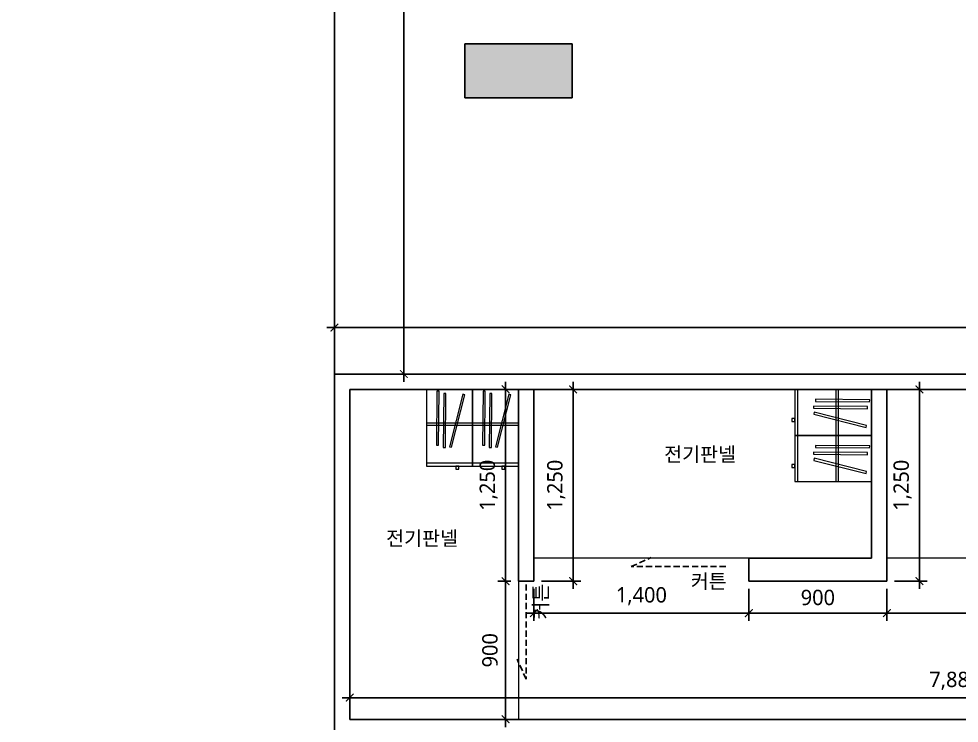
# Model space of a CAD drawing. Header units: metres. Extents: x 11578468 to 47831421, y -58341524 to -14256839.
# Drawn here: x 23905274 to 23911402, y -29089767 to -29085178 of the extents above; entities that cross this region are included whole.
import ezdxf
from ezdxf.enums import TextEntityAlignment as Align

# ---------------------------------------------------------------- set-up
doc = ezdxf.new("R2010")
doc.units = ezdxf.units.M
doc.header["$LTSCALE"] = 50
doc.header["$MEASUREMENT"] = 0
doc.linetypes.add('DH-HID2', pattern=[1.2, 0.8, -0.4])
doc.layers.get('0').update_dxf_attribs({"linetype": 'CONTINUOUS'})
doc.layers.get('DEFPOINTS').update_dxf_attribs({"linetype": 'CONTINUOUS'})
for name, color, linetype in [('0-ELC TEXT', 7, 'CONTINUOUS'), ('04_FUR', 6, 'CONTINUOUS'), ('3.기호.계단선', 30, 'CONTINUOUS'), ('FU-FURM', 251, 'DH-HID2'), ('wall', 3, 'CONTINUOUS')]:
    doc.layers.add(name, color=color, linetype=linetype)
doc.layers.add('Arch', color=8, linetype='CONTINUOUS', lineweight=0)
doc.layers.add('ha', color=8, linetype='CONTINUOUS', lineweight=5)
doc.styles.add('HY 울릉도 L', font='malgun.ttf')
doc.styles.add('맑은 고딕', font='malgun.ttf')
doc.dimstyles.new('사본 50', dxfattribs={"dimscale": 50, "dimtxt": 2, "dimasz": 1, "dimexe": 1, "dimexo": 1, "dimgap": 1, "dimtad": 1, "dimdec": 0, "dimrnd": 0.05, "dimdsep": 46, "dimlunit": 6, "dimtxsty": 'HY 울릉도 L', "dimblk": 'ARCHTICK', "dimcen": 2.5, "dimdle": 1, "dimclrd": 133, "dimclre": 133, "dimclrt": 30, "dimadec": 0, "dimazin": 0, "dimtfac": 1, "dimtdec": 0, "dimtix": 1, "dimtmove": 2, "dimatfit": 3, "dimldrblk": 'ARCHTICK', "dimfxl": 1, "dimlwd": -1, "dimlwe": -1, "dimarcsym": 0})

# ---------------------------------------------------------------- blocks, each defined once
blk = doc.blocks.new('sdagdgds')
at = {"layer": 'ha', "transparency": 33554687}
h = blk.add_hatch(color=256, dxfattribs=at)
h.dxf.hatch_style = 1
h.paths.add_polyline_path([(23725502, -29128457), (23728302, -29128457), (23728302, -29132607), (23728502, -29132607), (23728502, -29128257), (23728302, -29128257), (23725302, -29128257), (23725302, -29132557), (23725502, -29132557)])
h.paths.add_polyline_path([(23728502, -29133657), (23728302, -29133657), (23728302, -29133757), (23725502, -29133757), (23725502, -29133657), (23725302, -29133657), (23725302, -29133757), (23724848.0976572, -29133757), (23724752, -29133757), (23724752, -29136507), (23725152, -29136507), (23725152, -29137657), (23725352, -29137657), (23725352, -29137507), (23727752, -29137507), (23727952, -29137507), (23727952, -29137307), (23725352, -29137307), (23725352, -29136507), (23727052, -29136507), (23727052, -29136707), (23727252, -29136707), (23727252, -29136507), (23727252, -29135757), (23727252, -29135707), (23727052, -29135707), (23727052, -29135757), (23727052, -29136307), (23725352, -29136307), (23724952, -29136307), (23724952, -29133957), (23727052, -29133957), (23727052, -29134507), (23727252, -29134507), (23727252, -29133957), (23728502, -29133957)])
h.paths.add_polyline_path([(23727952, -29138607), (23727752, -29138607), (23727752, -29139637), (23725352, -29139637), (23725352, -29139457), (23725152, -29139457), (23725152, -29140057), (23725352, -29140057), (23725352, -29139837), (23727752, -29139837), (23727752, -29139907), (23727952, -29139907), (23727952, -29139837)])
h.paths.add_polyline_path([(23727952, -29141007), (23727752, -29141007), (23727752, -29142007), (23725352, -29142007), (23725352, -29141857), (23725152, -29141857), (23725152, -29144557), (23725652, -29144557), (23725652, -29144657), (23729552, -29144657), (23729552, -29144457), (23725852, -29144457), (23725852, -29144357), (23725352, -29144357), (23725352, -29142207), (23727952, -29142207)])
h.paths.add_polyline_path([(23731552, -29144307), (23730852, -29144307), (23730852, -29144457), (23730732, -29144457), (23730732, -29144657), (23732052, -29144657), (23732052, -29144457), (23731552, -29144457)])
h.paths.add_polyline_path([(23739502, -29144457), (23736702, -29144457), (23736702, -29144307), (23736002, -29144307), (23736002, -29144457), (23733202, -29144457), (23733202, -29144657), (23739502, -29144657)])
h.paths.add_polyline_path([(23745902, -29143307), (23745702, -29143307), (23745702, -29144457), (23744702, -29144457), (23744702, -29144307), (23744002, -29144307), (23744002, -29144457), (23743102, -29144457), (23743102, -29144657), (23745902, -29144657)])
h.paths.add_polyline_path([(23745902, -29133157), (23745702, -29133157), (23745702, -29139657), (23745902, -29139657)])
h.paths.add_polyline_path([(23745902, -29140857), (23745702, -29140857), (23745702, -29142157), (23745902, -29142157)])
h.paths.add_polyline_path([(23744602, -29136307), (23743902, -29136307), (23743902, -29136657), (23744602, -29136657)])
h.paths.add_polyline_path([(23736702, -29136307), (23736002, -29136307), (23736002, -29136657), (23736702, -29136657)])
h.paths.add_polyline_path([(23731602, -29136307), (23730902, -29136307), (23730902, -29136657), (23731602, -29136657)])
h.paths.add_polyline_path([(23745902, -29130707), (23745702, -29130707), (23745702, -29131957), (23745902, -29131957)])
h.paths.add_polyline_path([(23745902, -29128257), (23743802, -29128257), (23743802, -29128457), (23743802, -29128707), (23744502, -29128707), (23744502, -29128457), (23745702, -29128457), (23745702, -29129607), (23745902, -29129607)])
h.paths.add_polyline_path([(23731602, -29128457), (23731602, -29128257), (23730902, -29128257), (23730902, -29130107), (23731102, -29130107), (23731102, -29128707), (23731602, -29128707)])
h.paths.add_polyline_path([(23736702, -29128257), (23736002, -29128257), (23736002, -29128457), (23736002, -29128707), (23736702, -29128707), (23736702, -29128457)])
at = {"layer": 'wall'}
for p, q in [((23731602, -29136307), (23730902, -29136307)), ((23730902, -29136307), (23730902, -29136657)), ((23731602, -29136657), (23731602, -29136307)), ((23730902, -29136657), (23731602, -29136657))]:
    blk.add_line(p, q, dxfattribs=at)
blk = doc.blocks.new('_ArchTick')
at = {"color": 0, "linetype": 'ByBlock', "const_width": 0.15}
blk.add_lwpolyline([(-0.5, -0.5), (0.5, 0.5)], dxfattribs=at)
blk = doc.blocks.new('*D2199')
at = {"layer": 'DEFPOINTS', "color": 0}
for p in [(23907330.8, -29081642), (23907330.8, -29087492), (23907783, -29087492)]:
    blk.add_point(p, dxfattribs=at)
at = {"layer": 'wall', "color": 133, "ltscale": 10}
for p, q in [((23907783, -29081592), (23907783, -29087542)), ((23907380.8, -29081642), (23907833, -29081642)), ((23907380.8, -29087492), (23907833, -29087492))]:
    blk.add_line(p, q, dxfattribs=at)
at = {"layer": 'wall', "color": 133, "xscale": 50, "yscale": 50, "zscale": 50}
for p, rotation in [((23907783, -29081642), 90), ((23907783, -29087492), 270)]:
    blk.add_blockref('_ArchTick', p, dxfattribs=dict(at, rotation=rotation))
at = {"layer": 'wall', "color": 30, "ltscale": 10, "insert": (23907673, -29084567), "char_height": 100, "attachment_point": 5, "rotation": 90, "style": 'HY 울릉도 L'}
blk.add_mtext('5,850', dxfattribs=at)
blk = doc.blocks.new('*D2200')
at = {"layer": 'DEFPOINTS', "color": 0}
for p in [(23922980.8, -29087189.1), (23907330.8, -29087492), (23922980.8, -29087492)]:
    blk.add_point(p, dxfattribs=at)
at = {"layer": 'wall', "color": 133, "ltscale": 10}
for p, q in [((23907330.8, -29087442), (23907330.8, -29087139.1)), ((23922980.8, -29087442), (23922980.8, -29087139.1)), ((23907280.8, -29087189.1), (23923030.8, -29087189.1))]:
    blk.add_line(p, q, dxfattribs=at)
at = {"layer": 'wall', "color": 133, "xscale": 50, "yscale": 50, "zscale": 50, "rotation": 180}
blk.add_blockref('_ArchTick', (23907330.8, -29087189.1), dxfattribs=at)
at = {"layer": 'wall', "color": 133, "xscale": 50, "yscale": 50, "zscale": 50}
blk.add_blockref('_ArchTick', (23922980.8, -29087189.1), dxfattribs=at)
at = {"layer": 'wall', "color": 30, "ltscale": 10, "insert": (23915155.8, -29087078.8), "char_height": 100, "attachment_point": 5, "style": 'HY 울릉도 L'}
blk.add_mtext('15,650', dxfattribs=at)
blk = doc.blocks.new('arrttt')
at = {"layer": 'Arch', "color": 6}
for p, q in [((883190.8, 53508.7), (882890.8, 53508.7)), ((882890.8, 53508.7), (882890.8, 53008.7)), ((882958.9, 53496.3), (882955.8, 53144.1)), ((882972.9, 53496.2), (882958.9, 53496.3)), ((882969.8, 53144), (882972.9, 53496.2)), ((883190.8, 53008.7), (883190.8, 53508.7)), ((883002.8, 53482.1), (882999.7, 53130)), ((883016.8, 53482), (883002.8, 53482.1)), ((883013.7, 53129.9), (883016.8, 53482)), ((883126.4, 53476.3), (883040, 53134.9)), ((883053.6, 53131.5), (883140, 53472.9)), ((883140, 53472.9), (883126.4, 53476.3)), ((882890.8, 53291.2), (883190.8, 53291.2)), ((882890.8, 53276.2), (883190.8, 53276.2)), ((882955.8, 53144.1), (882969.8, 53144)), ((882999.7, 53130), (883013.7, 53129.9)), ((883040, 53134.9), (883053.6, 53131.5)), ((883190.8, 53028.7), (882890.8, 53028.7)), ((882890.8, 53008.7), (883190.8, 53008.7)), ((883100.8, 53008.7), (883080.8, 53008.7)), ((883080.8, 53008.7), (883080.8, 52988.7)), ((883100.8, 52988.7), (883100.8, 53008.7)), ((883080.8, 52988.7), (883100.8, 52988.7))]:
    blk.add_line(p, q, dxfattribs=at)
blk = doc.blocks.new('12234')
at = {"layer": 'FU-FURM'}
for p, q in [((23915149.5, -29138501.3), (23915279.9, -29138441.8)), ((23915766, -29138501.3), (23915149.5, -29138501.3))]:
    blk.add_line(p, q, dxfattribs=at)
at = {"layer": '0-ELC TEXT', "style": '맑은 고딕'}
blk.add_text('커튼', height=93.33, dxfattribs=at).set_placement((23915655, -29138596.3), align=Align.MIDDLE_CENTER)
blk = doc.blocks.new('*D2238')
at = {"layer": 'DEFPOINTS', "color": 0}
for p in [(23908630.8, -29087592), (23908630.8, -29088842), (23908886.1, -29088842)]:
    blk.add_point(p, dxfattribs=at)
at = {"layer": 'wall', "color": 133, "ltscale": 10}
for p, q in [((23908886.1, -29087542), (23908886.1, -29088892)), ((23908680.8, -29087592), (23908936.1, -29087592)), ((23908680.8, -29088842), (23908936.1, -29088842))]:
    blk.add_line(p, q, dxfattribs=at)
at = {"layer": 'wall', "color": 133, "xscale": 50, "yscale": 50, "zscale": 50}
for p, rotation in [((23908886.1, -29087592), 90), ((23908886.1, -29088842), 270)]:
    blk.add_blockref('_ArchTick', p, dxfattribs=dict(at, rotation=rotation))
at = {"layer": 'wall', "color": 30, "ltscale": 10, "insert": (23908775.8, -29088217), "char_height": 100, "attachment_point": 5, "rotation": 90, "style": 'HY 울릉도 L'}
blk.add_mtext('1,250', dxfattribs=at)
blk = doc.blocks.new('*D2239')
at = {"layer": 'DEFPOINTS', "color": 0}
for p in [(23910930.8, -29087592), (23910930.8, -29088842), (23911142.7, -29088842)]:
    blk.add_point(p, dxfattribs=at)
at = {"layer": 'wall', "color": 133, "ltscale": 10}
for p, q in [((23911142.7, -29087542), (23911142.7, -29088892)), ((23910980.8, -29087592), (23911192.7, -29087592)), ((23910980.8, -29088842), (23911192.7, -29088842))]:
    blk.add_line(p, q, dxfattribs=at)
at = {"layer": 'wall', "color": 133, "xscale": 50, "yscale": 50, "zscale": 50}
for p, rotation in [((23911142.7, -29087592), 90), ((23911142.7, -29088842), 270)]:
    blk.add_blockref('_ArchTick', p, dxfattribs=dict(at, rotation=rotation))
at = {"layer": 'wall', "color": 30, "ltscale": 10, "insert": (23911032.4, -29088217), "char_height": 100, "attachment_point": 5, "rotation": 90, "style": 'HY 울릉도 L'}
blk.add_mtext('1,250', dxfattribs=at)
blk = doc.blocks.new('*D2240')
at = {"layer": 'DEFPOINTS', "color": 0}
for p in [(23910030.8, -29088842), (23910930.8, -29088842), (23910030.8, -29089049.9)]:
    blk.add_point(p, dxfattribs=at)
at = {"layer": 'wall', "color": 133, "ltscale": 10}
for p, q in [((23910030.8, -29088892), (23910030.8, -29089099.9)), ((23910930.8, -29088892), (23910930.8, -29089099.9)), ((23910980.8, -29089049.9), (23909980.8, -29089049.9))]:
    blk.add_line(p, q, dxfattribs=at)
at = {"layer": 'wall', "color": 133, "xscale": 50, "yscale": 50, "zscale": 50, "rotation": 180}
blk.add_blockref('_ArchTick', (23910030.8, -29089049.9), dxfattribs=at)
at = {"layer": 'wall', "color": 133, "xscale": 50, "yscale": 50, "zscale": 50}
blk.add_blockref('_ArchTick', (23910930.8, -29089049.9), dxfattribs=at)
at = {"layer": 'wall', "color": 30, "ltscale": 10, "insert": (23910480.8, -29088948.3), "char_height": 100, "attachment_point": 5, "style": 'HY 울릉도 L'}
blk.add_mtext('900', dxfattribs=at)
blk = doc.blocks.new('*D2246')
at = {"layer": 'DEFPOINTS', "color": 0}
for p in [(23908530.8, -29088842), (23908446.2, -29089742), (23908530.8, -29089742)]:
    blk.add_point(p, dxfattribs=at)
at = {"layer": 'wall', "color": 133, "ltscale": 10}
for p, q in [((23908446.2, -29088792), (23908446.2, -29089792)), ((23908480.8, -29088842), (23908396.2, -29088842)), ((23908480.8, -29089742), (23908396.2, -29089742))]:
    blk.add_line(p, q, dxfattribs=at)
at = {"layer": 'wall', "color": 133, "xscale": 50, "yscale": 50, "zscale": 50}
for p, rotation in [((23908446.2, -29088842), 90), ((23908446.2, -29089742), 270)]:
    blk.add_blockref('_ArchTick', p, dxfattribs=dict(at, rotation=rotation))
at = {"layer": 'wall', "color": 30, "ltscale": 10, "insert": (23908344.5, -29089292), "char_height": 100, "attachment_point": 5, "rotation": 90, "style": 'HY 울릉도 L'}
blk.add_mtext('900', dxfattribs=at)
blk = doc.blocks.new('*D2247')
at = {"layer": 'DEFPOINTS', "color": 0}
for p in [(23908446.2, -29087592), (23908530.8, -29087592), (23908530.8, -29088842)]:
    blk.add_point(p, dxfattribs=at)
at = {"layer": 'wall', "color": 133, "ltscale": 10}
for p, q in [((23908446.2, -29088892), (23908446.2, -29087542)), ((23908480.8, -29087592), (23908396.2, -29087592)), ((23908480.8, -29088842), (23908396.2, -29088842))]:
    blk.add_line(p, q, dxfattribs=at)
at = {"layer": 'wall', "color": 133, "xscale": 50, "yscale": 50, "zscale": 50}
for p, rotation in [((23908446.2, -29087592), 90), ((23908446.2, -29088842), 270)]:
    blk.add_blockref('_ArchTick', p, dxfattribs=dict(at, rotation=rotation))
at = {"layer": 'wall', "color": 30, "ltscale": 10, "insert": (23908335.8, -29088217), "char_height": 100, "attachment_point": 5, "rotation": 90, "style": 'HY 울릉도 L'}
blk.add_mtext('1,250', dxfattribs=at)
blk = doc.blocks.new('*D2248')
at = {"layer": 'DEFPOINTS', "color": 0}
for p in [(23908630.8, -29088842), (23910030.8, -29088842), (23910030.8, -29089049.9)]:
    blk.add_point(p, dxfattribs=at)
at = {"layer": 'wall', "color": 133, "ltscale": 10}
for p, q in [((23908630.8, -29088892), (23908630.8, -29089099.9)), ((23910030.8, -29088892), (23910030.8, -29089099.9)), ((23908580.8, -29089049.9), (23910080.8, -29089049.9))]:
    blk.add_line(p, q, dxfattribs=at)
at = {"layer": 'wall', "color": 133, "xscale": 50, "yscale": 50, "zscale": 50, "rotation": 180}
blk.add_blockref('_ArchTick', (23908630.8, -29089049.9), dxfattribs=at)
at = {"layer": 'wall', "color": 133, "xscale": 50, "yscale": 50, "zscale": 50}
blk.add_blockref('_ArchTick', (23910030.8, -29089049.9), dxfattribs=at)
at = {"layer": 'wall', "color": 30, "ltscale": 10, "insert": (23909330.8, -29088939.6), "char_height": 100, "attachment_point": 5, "style": 'HY 울릉도 L'}
blk.add_mtext('1,400', dxfattribs=at)
blk = doc.blocks.new('*D2249')
at = {"layer": 'DEFPOINTS', "color": 0}
for p in [(23910930.8, -29088842), (23912330.8, -29088842), (23912330.8, -29089049.9)]:
    blk.add_point(p, dxfattribs=at)
at = {"layer": 'wall', "color": 133, "ltscale": 10}
for p, q in [((23910930.8, -29088892), (23910930.8, -29089099.9)), ((23912330.8, -29088892), (23912330.8, -29089099.9)), ((23910880.8, -29089049.9), (23912380.8, -29089049.9))]:
    blk.add_line(p, q, dxfattribs=at)
at = {"layer": 'wall', "color": 133, "xscale": 50, "yscale": 50, "zscale": 50, "rotation": 180}
blk.add_blockref('_ArchTick', (23910930.8, -29089049.9), dxfattribs=at)
at = {"layer": 'wall', "color": 133, "xscale": 50, "yscale": 50, "zscale": 50}
blk.add_blockref('_ArchTick', (23912330.8, -29089049.9), dxfattribs=at)
at = {"layer": 'wall', "color": 30, "ltscale": 10, "insert": (23911630.8, -29088939.6), "char_height": 100, "attachment_point": 5, "style": 'HY 울릉도 L'}
blk.add_mtext('1,400', dxfattribs=at)
blk = doc.blocks.new('*D2250')
at = {"layer": 'DEFPOINTS', "color": 0}
for p in [(23915315.7, -29089600.8), (23907430.8, -29089742), (23915315.7, -29089742)]:
    blk.add_point(p, dxfattribs=at)
at = {"layer": 'wall', "color": 133, "ltscale": 10}
for p, q in [((23907430.8, -29089692), (23907430.8, -29089550.8)), ((23915315.7, -29089692), (23915315.7, -29089550.8)), ((23907380.8, -29089600.8), (23915365.7, -29089600.8))]:
    blk.add_line(p, q, dxfattribs=at)
at = {"layer": 'wall', "color": 133, "xscale": 50, "yscale": 50, "zscale": 50, "rotation": 180}
blk.add_blockref('_ArchTick', (23907430.8, -29089600.8), dxfattribs=at)
at = {"layer": 'wall', "color": 133, "xscale": 50, "yscale": 50, "zscale": 50}
blk.add_blockref('_ArchTick', (23915315.7, -29089600.8), dxfattribs=at)
at = {"layer": 'wall', "color": 30, "ltscale": 10, "insert": (23911373.2, -29089490.7), "char_height": 100, "attachment_point": 5, "style": 'HY 울릉도 L'}
blk.add_mtext('7,885', dxfattribs=at)

msp = doc.modelspace()

# ---------------------------------------------------------------- linework, layer by layer
at = {"color": 8}
for p, q in [((23910630.8, -29087592), (23907430.8, -29087592)), ((23907430.8, -29087592), (23907430.8, -29089742)), ((23907430.8, -29089742), (23907430.8, -29087592)), ((23907430.8, -29089742), (23907430.8, -29087592)), ((23910430.8, -29087592), (23908730.8, -29087592))]:
    msp.add_line(p, q, dxfattribs=at)
at = {"layer": 'ha', "ltscale": 10}
for points in [[(23908530.8, -29087592), (23908530.8, -29089742), (23907430.8, -29089742), (23907430.8, -29087592)], [(23908630.8, -29087592), (23910830.8, -29087592), (23910830.8, -29088692), (23908630.8, -29088692)], [(23910930.8, -29087592), (23913130.8, -29087592), (23913130.8, -29088692), (23910930.8, -29088692)]]:
    msp.add_lwpolyline(points, close=True, dxfattribs=at)
at = {"layer": 'wall', "ltscale": 10}
for p, q in [((23907330.8, -29087492), (23922980.8, -29087492)), ((23907330.8, -29089842), (23907330.8, -29087492)), ((23907430.8, -29087592), (23908730.8, -29087592)), ((23907430.8, -29088792), (23907430.8, -29087592)), ((23907430.8, -29088792), (23907430.8, -29087592)), ((23908530.8, -29087592), (23908530.8, -29088842)), ((23908630.8, -29087592), (23908630.8, -29088842)), ((23908730.8, -29087592), (23909123.3, -29087592)), ((23908730.8, -29087592), (23910815.7, -29087592)), ((23910815.7, -29087592), (23913115.7, -29087592)), ((23910830.8, -29087592), (23910830.8, -29088692)), ((23910930.8, -29087592), (23910930.8, -29088842)), ((23907430.8, -29089742), (23907430.8, -29088092)), ((23907430.8, -29089742), (23907430.8, -29088092)), ((23910030.8, -29088842), (23910030.8, -29088692)), ((23910030.8, -29088692), (23910830.8, -29088692)), ((23907430.8, -29088892), (23907430.8, -29088792)), ((23908530.8, -29088842), (23908630.8, -29088842)), ((23910830.8, -29088842), (23910030.8, -29088842)), ((23910830.8, -29088842), (23910930.8, -29088842)), ((23907430.8, -29089742), (23909030.8, -29089742)), ((23907430.8, -29089742), (23912330.8, -29089742)), ((23912330.8, -29089742), (23907430.8, -29089742)), ((23909030.8, -29089742), (23907430.8, -29089742)), ((23909030.8, -29089742), (23909503, -29089742)), ((23909503, -29089742), (23909030.8, -29089742))]:
    msp.add_line(p, q, dxfattribs=at)
at = {"layer": 'wall'}
for p, q in [((23907430.8, -29089742), (23907430.8, -29089142)), ((23908630.8, -29089742), (23907430.8, -29089742))]:
    msp.add_line(p, q, dxfattribs=at)
at = {"layer": 'wall', "ltscale": 10}
for points in [[(23905780.8, -29079142), (23905780.8, -29081642), (23907330.8, -29081642), (23907330.8, -29087492), (23922980.8, -29087492), (23922980.8, -29077492), (23921780.8, -29077492), (23921780.8, -29077742), (23908380.8, -29077742), (23908380.8, -29079142), (23905840.8, -29079142)], [(23908730.8, -29087592), (23910815.7, -29087592)], [(23910815.7, -29087592), (23913115.7, -29087592)]]:
    msp.add_lwpolyline(points, dxfattribs=at)

# ---------------------------------------------------------------- block references
at = {"layer": '04_FUR'}
for p, rotation in [((23025040, -29141100.6), 359.9999999994965), ((23025340, -29141100.6), 359.9999999994965), ((23857322.1, -28204701.1), 269.9999999994965), ((23857322.1, -28205001.1), 269.9999999994965)]:
    msp.add_blockref('arrttt', p, dxfattribs=dict(at, rotation=rotation))
at = {"layer": '3.기호.계단선'}
msp.add_blockref('sdagdgds', (177278.8, 50965), dxfattribs=at)
at = {"layer": 'wall'}
msp.add_blockref('12234', (-5885.1, 49754.2), dxfattribs=at)
at = {"layer": 'wall', "rotation": 90}
msp.add_blockref('12234', (-5229921.2, -53004629.4), dxfattribs=at)

# ---------------------------------------------------------------- texts
at = {"layer": '0-ELC TEXT', "style": '맑은 고딕'}
for p in [(23909479.1, -29088061.8), (23907667.6, -29088609.5)]:
    msp.add_text('전기판넬', height=93.33, dxfattribs=at).set_placement(p)

# ---------------------------------------------------------------- dimensions: what is measured, and where the dimension line sits
at = {"layer": 'wall', "ltscale": 10}
for base, p1, p2, picture, middle in [((23907783, -29087492), (23907330.8, -29081642), (23907330.8, -29087492), '*D2199', (23907673, -29084567)), ((23908446.2, -29087592), (23908530.8, -29088842), (23908530.8, -29087592), '*D2247', (23908335.8, -29088217)), ((23908886.1, -29088842), (23908630.8, -29087592), (23908630.8, -29088842), '*D2238', (23908775.8, -29088217)), ((23911142.7, -29088842), (23910930.8, -29087592), (23910930.8, -29088842), '*D2239', (23911032.4, -29088217)), ((23908446.2, -29089742), (23908530.8, -29088842), (23908530.8, -29089742), '*D2246', (23908344.5, -29089292))]:
    dim = msp.add_linear_dim(base=base, p1=p1, p2=p2, angle=90, dimstyle='사본 50', dxfattribs=at)
    dim.commit()
    dim.dimension.update_dxf_attribs({"geometry": picture, "text_midpoint": middle})
for base, p1, p2, picture, middle in [((23922980.8, -29087189.1), (23907330.8, -29087492), (23922980.8, -29087492), '*D2200', (23915155.8, -29087078.8)), ((23910030.8, -29089049.9), (23908630.8, -29088842), (23910030.8, -29088842), '*D2248', (23909330.8, -29088939.6)), ((23910030.8, -29089049.9), (23910930.8, -29088842), (23910030.8, -29088842), '*D2240', (23910480.8, -29088948.3)), ((23912330.8, -29089049.9), (23910930.8, -29088842), (23912330.8, -29088842), '*D2249', (23911630.8, -29088939.6)), ((23915315.7, -29089600.8), (23907430.8, -29089742), (23915315.7, -29089742), '*D2250', (23911373.2, -29089490.7))]:
    dim = msp.add_linear_dim(base=base, p1=p1, p2=p2, dimstyle='사본 50', dxfattribs=at)
    dim.commit()
    dim.dimension.update_dxf_attribs({"geometry": picture, "text_midpoint": middle})

doc.saveas('drawing.dxf')
